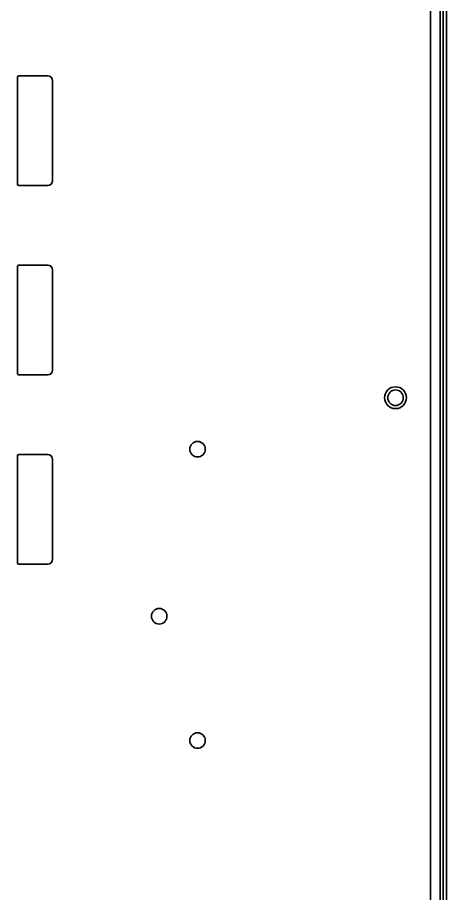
# Model space of a CAD drawing. Extents: x 6336 to 10269, y -393 to 3371.
# Drawn here: x 9091 to 9179.4, y 2931.6 to 3112 of the extents above; entities that cross this region are included whole.
import ezdxf

# ---------------------------------------------------------------- set-up
doc = ezdxf.new("R2010")
doc.units = 0
doc.header["$LTSCALE"] = 5
doc.layers.add('1', color=7, linetype='CONTINUOUS', true_color=0xffffff)

msp = doc.modelspace()

# ---------------------------------------------------------------- linework, layer by layer
at = {"layer": '1', "color": 7, "linetype": 'Continuous', "lineweight": 35}
for p, q in [((9178.07, 3234.73), (9178.07, 2599.33)), ((9179.37, 2584.53), (9179.37, 3233.93)), ((9178.68, 3230.93), (9178.68, 2587.53)), ((9176.07, 3188.71), (9176.07, 2694.74)), ((9090.97, 3099.73), (9090.97, 3077.73)), ((9097.17, 3100.03), (9091.27, 3100.03)), ((9098.17, 3078.43), (9098.17, 3099.03)), ((9091.27, 3077.43), (9097.17, 3077.43)), ((9090.97, 3060.73), (9090.97, 3038.73)), ((9097.17, 3061.03), (9091.27, 3061.03)), ((9098.17, 3039.43), (9098.17, 3060.03)), ((9091.27, 3038.43), (9097.17, 3038.43)), ((9090.97, 3021.73), (9090.97, 2999.73)), ((9097.17, 3022.03), (9091.27, 3022.03)), ((9098.17, 3000.43), (9098.17, 3021.03)), ((9091.27, 2999.43), (9097.17, 2999.43))]:
    msp.add_line(p, q, dxfattribs=at)
for centre, radius in [((9168.87, 3033.73), 2.25), ((9168.87, 3033.73), 1.6), ((9128.07, 3023.13), 1.6), ((9120.17, 2988.73), 1.6), ((9128.07, 2963.13), 1.6)]:
    msp.add_circle(centre, radius, dxfattribs=at)
for centre, radius, start, end in [((9091.27, 3099.73), 0.3, 90, 180), ((9097.17, 3099.03), 1, 0, 90), ((9091.27, 3077.73), 0.3, 180, 270), ((9097.17, 3078.43), 1, 270, 0), ((9091.27, 3060.73), 0.3, 90, 180), ((9097.17, 3060.03), 1, 0, 90), ((9091.27, 3038.73), 0.3, 180, 270), ((9097.17, 3039.43), 1, 270, 0), ((9091.27, 3021.73), 0.3, 90, 180), ((9097.17, 3021.03), 1, 0, 90), ((9097.17, 3000.43), 1, 270, 0), ((9091.27, 2999.73), 0.3, 180, 270)]:
    msp.add_arc(centre, radius, start, end, dxfattribs=at)

doc.saveas('drawing.dxf')
